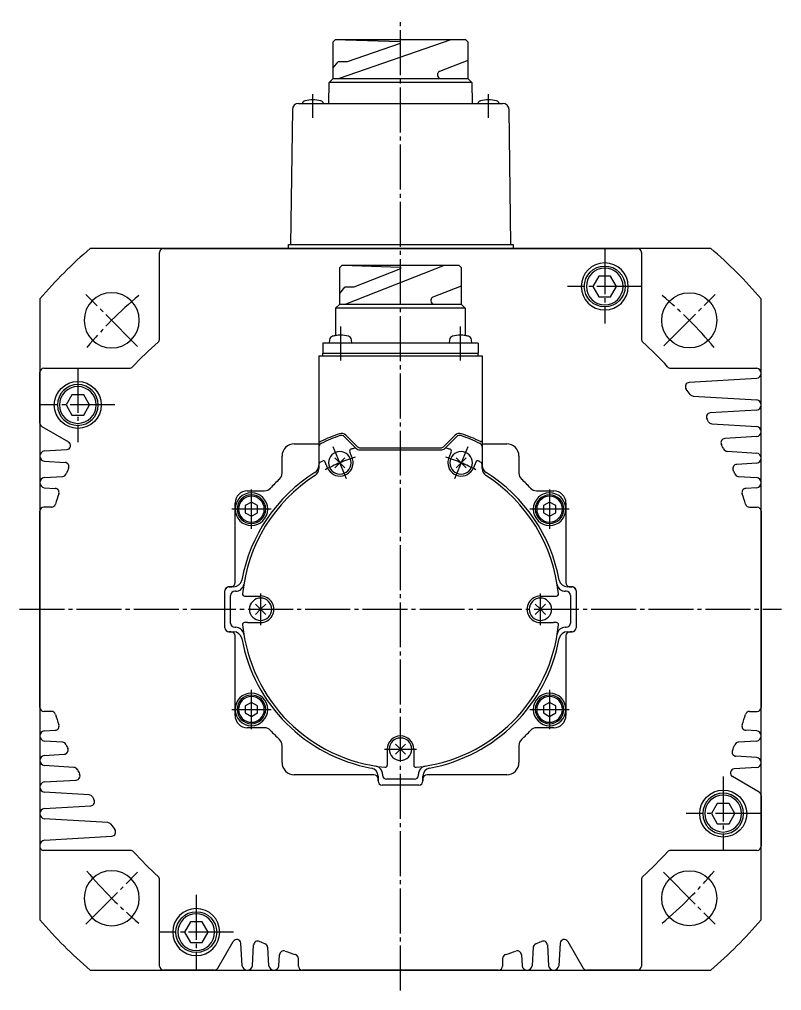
# Model space of a CAD drawing. Extents: x 0 to 920, y 0 to 461.
# Drawn here: x 0 to 186.6, y 223 to 460.7 of the extents above; entities that cross this region are included whole.
import ezdxf

# ---------------------------------------------------------------- set-up
doc = ezdxf.new("R2010")
doc.units = 0
doc.header["$MEASUREMENT"] = 0
doc.linetypes.add('DASH_CENTER', pattern=[14, 11, -1, 1, -1])
doc.layers.get('0').update_dxf_attribs({"linetype": 'CONTINUOUS'})

msp = doc.modelspace()

# ---------------------------------------------------------------- linework, layer by layer
at = {"color": 1, "linetype": 'DASH_CENTER'}
for p, q in [((93.3, 223.05), (93.3, 460.7)), ((71.86, 436.65), (71.86, 442.39)), ((114.86, 436.65), (114.86, 442.39)), ((143.3, 404.45), (143.3, 386.25)), ((152.4, 395.35), (134.2, 395.35)), ((28.95, 380.69), (16.23, 393.42)), ((157.76, 380.81), (170.37, 393.42)), ((78.62, 385.53), (78.62, 377.27)), ((107.98, 377.27), (107.98, 385.53)), ((14.3, 375.45), (14.3, 357.25)), ((23.4, 366.35), (5.2, 366.35)), ((80.08, 348.27), (76.82, 356.12)), ((109.78, 356.12), (106.52, 348.27)), ((56.8, 336.05), (56.8, 345.65)), ((129.8, 345.65), (129.8, 336.05)), ((61.6, 340.85), (52, 340.85)), ((134.6, 340.85), (125, 340.85)), ((59.05, 320.24), (59.05, 312.46)), ((127.55, 312.46), (127.55, 320.24)), ((0, 316.35), (186.6, 316.35)), ((56.8, 287.05), (56.8, 296.65)), ((129.8, 296.65), (129.8, 287.05)), ((52, 291.85), (61.6, 291.85)), ((125, 291.85), (134.6, 291.85)), ((89.41, 282.1), (97.19, 282.1)), ((172.3, 275.45), (172.3, 257.25)), ((181.4, 266.35), (163.2, 266.35)), ((16.23, 239.27), (28.95, 252)), ((157.65, 252), (170.37, 239.27)), ((43.3, 246.45), (43.3, 228.25)), ((52.4, 237.35), (34.2, 237.35)), ((47.85, 237.35), (43.3, 237.35))]:
    msp.add_line(p, q, dxfattribs=at)
at = {"color": 7, "linetype": 'Continuous'}
for p, q in [((76.8, 455.2), (77.3, 455.7)), ((76.8, 446.26), (76.8, 455.2)), ((109.3, 455.7), (77.3, 455.7)), ((109.3, 455.7), (77.31, 455.7)), ((105.63, 455.7), (78.32, 446.26)), ((79.83, 455.7), (93.24, 455.31)), ((93.24, 454.84), (80.24, 450.35)), ((93.24, 455.31), (93.24, 454.84)), ((109.8, 455.2), (109.3, 455.7)), ((109.8, 455.2), (109.8, 446.26)), ((76.8, 448.85), (78.06, 450.35)), ((80.24, 450.35), (78.06, 450.35)), ((109.8, 450.67), (102.84, 447.94)), ((102.36, 447.24), (102.36, 447.01)), ((75.77, 440.15), (75.8, 445.26)), ((75.8, 445.26), (76.8, 446.26)), ((110.8, 445.26), (75.8, 445.26)), ((76.8, 446.26), (103.11, 446.26)), ((103.11, 446.26), (109.8, 446.26)), ((109.8, 446.26), (110.8, 445.26)), ((109.8, 446.26), (110.8, 445.26)), ((110.8, 445.26), (110.83, 440.15)), ((68.34, 440.15), (93.36, 440.15)), ((93.36, 440.15), (118.38, 440.15)), ((66.84, 438.67), (66.36, 405.65)), ((120.35, 405.65), (119.88, 438.67)), ((169.3, 404.65), (17.3, 404.65)), ((35.3, 404.65), (151.3, 404.65)), ((65.86, 404.65), (65.86, 405.65)), ((65.86, 405.65), (76.16, 405.65)), ((65.86, 404.65), (66.36, 404.65)), ((66.5, 404.65), (73.3, 404.65)), ((76.16, 405.65), (110.67, 405.65)), ((110.67, 405.65), (120.86, 405.65)), ((113.3, 404.65), (120.1, 404.65)), ((120.36, 404.65), (120.86, 404.65)), ((120.86, 405.65), (120.86, 404.65)), ((34.3, 382.49), (34.3, 403.65)), ((152.3, 403.65), (152.3, 382.49)), ((78.42, 399.99), (78.92, 400.49)), ((78.42, 391.05), (78.42, 399.99)), ((107.67, 400.49), (78.92, 400.49)), ((93.3, 400.49), (78.92, 400.49)), ((104.01, 400.49), (79.95, 391.05)), ((81.45, 400.49), (93.3, 400.1)), ((93.3, 399.63), (81.86, 395.14)), ((107.67, 400.49), (93.3, 400.49)), ((93.3, 400.1), (93.3, 399.63)), ((93.3, 399.63), (93.3, 400.1)), ((107.67, 400.49), (108.17, 399.99)), ((108.17, 399.99), (108.17, 391.05)), ((141.86, 397.85), (140.41, 395.35)), ((144.74, 397.85), (141.86, 397.85)), ((146.19, 395.35), (144.74, 397.85)), ((78.42, 393.64), (79.68, 395.14)), ((81.86, 395.14), (79.68, 395.14)), ((108.17, 395.46), (101.21, 392.73)), ((140.41, 395.35), (141.86, 392.85)), ((144.74, 392.85), (146.19, 395.35)), ((5, 392.34), (5, 240.35)), ((141.86, 392.85), (144.74, 392.85)), ((181.6, 240.35), (181.6, 392.34)), ((77.42, 390.05), (78.42, 391.05)), ((77.42, 390.05), (77.42, 383.33)), ((93.3, 390.05), (77.42, 390.05)), ((78.42, 391.05), (93.3, 391.05)), ((93.3, 391.05), (108.17, 391.05)), ((109.17, 390.05), (93.3, 390.05)), ((100.74, 392.03), (100.74, 391.8)), ((108.17, 391.05), (109.17, 390.05)), ((109.17, 390.05), (109.17, 383.33)), ((74.25, 381.44), (74.25, 379.05)), ((112.35, 381.44), (74.25, 381.44)), ((75.94, 382.28), (75.87, 381.44)), ((81.37, 381.44), (81.3, 382.28)), ((105.3, 382.28), (105.23, 381.44)), ((110.73, 381.44), (110.66, 382.28)), ((112.35, 381.44), (112.35, 379.05)), ((73.3, 378.35), (73.3, 351.53)), ((73.3, 378.35), (113.3, 378.35)), ((73.3, 378.35), (113.3, 378.35)), ((73.3, 378.35), (113.3, 378.35)), ((74.25, 379.05), (112.35, 379.05)), ((74.3, 378.35), (74.3, 379.05)), ((112.3, 378.35), (112.3, 379.05)), ((113.3, 378.35), (113.3, 351.53)), ((5, 361.92), (5, 374.35)), ((6, 375.35), (26.95, 375.35)), ((159.44, 375.35), (180.52, 375.35)), ((180.52, 372.86), (163.97, 371.85)), ((12.86, 368.85), (11.41, 366.35)), ((15.74, 368.85), (12.86, 368.85)), ((17.19, 366.35), (15.74, 368.85)), ((164.97, 368.54), (180.52, 367.59)), ((11.41, 366.35), (12.86, 363.85)), ((15.74, 363.85), (17.19, 366.35)), ((12.86, 363.85), (15.74, 363.85)), ((180.52, 365.1), (169.13, 364.41)), ((169.53, 361.76), (180.52, 361.08)), ((5.5, 361.06), (12.03, 357.29)), ((79.93, 358.97), (82.76, 356.14)), ((103.84, 356.14), (106.67, 358.97)), ((67.3, 356.85), (73.3, 356.85)), ((79.54, 358.61), (82.36, 355.79)), ((104.24, 355.79), (107.06, 358.61)), ((113.3, 356.85), (119.3, 356.85)), ((180.52, 358.6), (172.68, 358.12)), ((6.08, 355.09), (11.59, 355.42)), ((73.3, 356.03), (73.3, 350.77)), ((81.45, 353.44), (80.87, 354.85)), ((83.42, 355.35), (103.18, 355.35)), ((83.46, 355.85), (103.14, 355.85)), ((105.73, 354.85), (105.15, 353.44)), ((173.24, 355.03), (180.52, 354.59)), ((6.08, 352.61), (11.18, 352.29)), ((64.3, 349.65), (64.3, 353.85)), ((75.45, 350.95), (74.86, 352.36)), ((78.45, 352.19), (77.21, 353.43)), ((78.45, 352.19), (77.21, 350.95)), ((78.45, 352.19), (79.69, 353.43)), ((78.45, 352.19), (79.69, 350.95)), ((106.91, 353.43), (108.15, 352.19)), ((106.91, 350.95), (108.15, 352.19)), ((109.39, 353.43), (108.15, 352.19)), ((109.39, 350.95), (108.15, 352.19)), ((111.74, 352.36), (111.15, 350.95)), ((113.3, 350.77), (113.3, 351.84)), ((122.3, 353.85), (122.3, 349.65)), ((180.52, 352.1), (175.62, 351.8)), ((6.08, 348.59), (10.59, 348.86)), ((176.01, 348.86), (180.52, 348.59)), ((6.08, 346.11), (8.76, 345.94)), ((55.8, 345.35), (59.99, 345.35)), ((126.61, 345.35), (130.8, 345.35)), ((180.52, 346.1), (177.84, 345.94)), ((52.8, 322.85), (52.8, 342.35)), ((56.8, 342.58), (55.3, 341.71)), ((58.3, 341.71), (56.8, 342.58)), ((129.8, 342.58), (128.3, 341.71)), ((131.3, 341.71), (129.8, 342.58)), ((133.8, 342.35), (133.8, 322.85)), ((5, 316.35), (5, 340.35)), ((7.87, 341.35), (6, 341.35)), ((55.3, 341.71), (55.3, 339.98)), ((55.3, 339.98), (56.8, 339.11)), ((56.8, 339.11), (58.3, 339.98)), ((58.3, 339.98), (58.3, 341.71)), ((128.3, 341.71), (128.3, 339.98)), ((128.3, 339.98), (129.8, 339.11)), ((129.8, 339.11), (131.3, 339.98)), ((131.3, 339.98), (131.3, 341.71)), ((178.73, 341.34), (180.6, 341.34)), ((181.6, 340.34), (181.6, 316.35)), ((50.3, 311.85), (50.3, 320.85)), ((50.3, 311.85), (50.3, 320.85)), ((50.3, 311.84), (50.3, 320.84)), ((50.3, 311.84), (50.3, 320.84)), ((51.3, 321.85), (51.8, 321.85)), ((52.48, 321.84), (51.3, 321.84)), ((135.3, 321.84), (134.12, 321.84)), ((134.8, 321.85), (135.3, 321.85)), ((136.3, 320.85), (136.3, 311.85)), ((136.3, 320.85), (136.3, 311.85)), ((136.3, 320.84), (136.3, 311.84)), ((136.3, 320.84), (136.3, 311.84)), ((51.7, 312.95), (51.7, 319.75)), ((52.95, 320.75), (52.7, 320.75)), ((55.13, 319.6), (55.85, 319.6)), ((55.85, 319.6), (59.05, 319.6)), ((127.55, 319.6), (130.75, 319.6)), ((130.75, 319.6), (131.47, 319.6)), ((133.9, 320.75), (133.64, 320.75)), ((134.9, 319.75), (134.9, 312.95)), ((5, 292.35), (5, 316.35)), ((59.05, 316.35), (57.81, 317.58)), ((59.05, 316.35), (57.81, 315.11)), ((59.05, 316.35), (60.29, 317.58)), ((59.05, 316.35), (60.29, 315.11)), ((127.55, 316.35), (126.31, 317.58)), ((127.55, 316.35), (126.31, 315.11)), ((127.55, 316.35), (128.79, 317.58)), ((127.55, 316.35), (128.79, 315.11)), ((181.6, 316.35), (181.6, 292.35)), ((52.7, 311.95), (52.95, 311.95)), ((55.85, 313.1), (55.13, 313.1)), ((55.85, 313.1), (59.05, 313.1)), ((127.55, 313.1), (130.75, 313.1)), ((131.47, 313.1), (130.75, 313.1)), ((133.64, 311.95), (133.9, 311.95)), ((51.8, 310.85), (51.3, 310.85)), ((51.3, 310.84), (52.48, 310.84)), ((52.8, 290.35), (52.8, 309.85)), ((133.8, 309.85), (133.8, 290.35)), ((134.12, 310.84), (135.3, 310.84)), ((135.3, 310.85), (134.8, 310.85)), ((56.8, 293.58), (55.3, 292.71)), ((55.3, 292.71), (55.3, 290.98)), ((58.3, 292.71), (56.8, 293.58)), ((58.3, 290.98), (58.3, 292.71)), ((129.8, 293.58), (128.3, 292.71)), ((128.3, 292.71), (128.3, 290.98)), ((131.3, 292.71), (129.8, 293.58)), ((131.3, 290.98), (131.3, 292.71)), ((7.87, 291.35), (6, 291.35)), ((55.3, 290.98), (56.8, 290.11)), ((56.8, 290.11), (58.3, 290.98)), ((128.3, 290.98), (129.8, 290.11)), ((129.8, 290.11), (131.3, 290.98)), ((178.73, 291.35), (180.6, 291.35)), ((6.08, 286.59), (8.76, 286.75)), ((59.99, 287.35), (55.8, 287.35)), ((130.8, 287.35), (126.61, 287.35)), ((180.52, 286.59), (177.84, 286.75)), ((10.59, 283.83), (6.08, 284.11)), ((64.3, 278.85), (64.3, 283.04)), ((93.3, 282.1), (92.06, 283.33)), ((93.3, 282.1), (94.54, 283.33)), ((122.3, 283.04), (122.3, 278.85)), ((180.52, 284.11), (176.01, 283.83)), ((6.08, 280.59), (10.98, 280.89)), ((90.05, 282.1), (90.05, 278.18)), ((93.3, 282.1), (92.06, 280.86)), ((93.3, 282.1), (94.54, 280.86)), ((96.55, 282.1), (96.55, 278.18)), ((13.36, 277.66), (6.08, 278.11)), ((180.52, 280.09), (175.42, 280.4)), ((86.8, 275.85), (67.3, 275.85)), ((88.9, 276), (88.9, 275.75)), ((97.7, 275.75), (97.7, 276)), ((119.3, 275.85), (99.8, 275.85)), ((180.52, 277.61), (175.01, 277.27)), ((6.08, 274.09), (13.92, 274.57)), ((87.8, 275.53), (87.8, 274.34)), ((87.8, 274.35), (87.8, 274.85)), ((93.3, 273.35), (88.8, 273.35)), ((97.8, 273.34), (88.8, 273.34)), ((96.7, 274.75), (89.9, 274.75)), ((97.8, 273.35), (93.3, 273.35)), ((98.8, 274.34), (98.8, 275.53)), ((98.8, 274.85), (98.8, 274.35)), ((181.1, 271.63), (174.57, 275.4)), ((17.07, 270.94), (6.08, 271.61)), ((170.86, 268.85), (169.41, 266.35)), ((173.74, 268.85), (170.86, 268.85)), ((175.19, 266.35), (173.74, 268.85)), ((181.6, 270.77), (181.6, 258.35)), ((6.08, 267.59), (17.47, 268.29)), ((169.41, 266.35), (170.86, 263.85)), ((173.74, 263.85), (175.19, 266.35)), ((21.63, 264.16), (6.08, 265.11)), ((170.86, 263.85), (173.74, 263.85)), ((6.17, 259.83), (22.63, 260.84)), ((5, 258.59), (5, 258.35)), ((27.16, 257.35), (6, 257.35)), ((180.6, 257.35), (159.44, 257.35)), ((34.3, 229.05), (34.3, 250.21)), ((152.3, 250.21), (152.3, 229.05)), ((41.86, 239.85), (40.41, 237.35)), ((44.74, 239.85), (41.86, 239.85)), ((46.19, 237.35), (44.74, 239.85)), ((40.41, 237.35), (41.86, 234.85)), ((44.74, 234.85), (46.19, 237.35)), ((41.86, 234.85), (44.74, 234.85)), ((48.59, 228.55), (52.36, 235.07)), ((54.56, 229.12), (54.22, 234.64)), ((57.04, 229.12), (57.35, 234.23)), ((61.06, 229.12), (60.78, 233.63)), ((125.82, 233.63), (125.54, 229.12)), ((129.25, 234.23), (129.56, 229.12)), ((132.38, 234.64), (132.04, 229.12)), ((134.24, 235.07), (138.01, 228.55)), ((63.54, 229.12), (63.71, 231.81)), ((68.3, 229.05), (68.3, 230.91)), ((118.3, 230.91), (118.3, 229.05)), ((122.89, 231.81), (123.06, 229.12)), ((17.3, 228.05), (169.3, 228.05)), ((47.72, 228.05), (35.3, 228.05)), ((117.3, 228.05), (69.3, 228.05)), ((151.3, 228.05), (138.88, 228.05))]:
    msp.add_line(p, q, dxfattribs=at)
for centre, major_axis, start_param, end_param in [((103.11, 447.24), (-0.53, 0.53), -0.411514, 0.785398), ((103.11, 447.01), (-0.53, 0.53), 0.785398, 2.356194), ((68.34, 438.65), (1.06, 1.06), 0.785398, 2.341828), ((70.18, 439.79), (-0.707, 0.707), -0.50166, 0.417199), ((71.86, 434.03), (4.95, 4.95), 0.785398, 1.069137), ((71.86, 434.03), (4.95, 4.95), 0.50166, 0.785398), ((73.54, 439.79), (-0.707, 0.707), 4.29519, 5.214048), ((113.18, 439.79), (-0.707, 0.707), -0.50166, 0.417199), ((114.86, 434.03), (4.95, 4.95), 0.785398, 1.069137), ((114.86, 434.03), (4.95, 4.95), 0.50166, 0.785398), ((116.54, 439.79), (-0.707, 0.707), 4.29519, 5.214048), ((118.38, 438.65), (1.06, 1.06), 5.512154, 7.068583), ((93.3, 316.35), (97.46, 63.82), 1.701705, 1.851207), ((35.3, 403.65), (0.707, 0.707), 0.785398, 2.356194), ((151.3, 403.65), (-0.707, 0.707), 3.926991, 5.497787), ((93.3, 316.35), (-116.47, 2.78), 3.876131, 4.025633), ((143.3, 395.35), (5.71, 0.71), -0.123185, 6.16), ((143.3, 395.35), (-4.96, 0.64), 3.269740347424325, 9.55292565460391), ((143.3, 395.35), (-3.98, 2.1), 3.627634, 9.910819), ((22.59, 387.06), (6.59, 1.44), -0.214928, 6.068257), ((101.49, 392.03), (0.53, 0.53), 1.159283, 2.356194), ((164.01, 387.06), (6.51, 1.78), -0.2664556592000464, 6.01672964797954), ((101.49, 391.8), (-0.53, 0.53), 0.785398, 2.356194), ((76.94, 382.2), (0.707, 0.707), 1.069137, 2.268928), ((78.62, 376.44), (-4.95, 4.95), -0.613829, -0.50166), ((78.62, 376.44), (-4.95, 4.95), -0.785398, -0.613829), ((78.62, 376.44), (-4.95, 4.95), -1.069137, -0.785398), ((80.3, 382.2), (0.707, 0.707), 5.585054, 6.784845), ((106.3, 382.2), (0.707, 0.707), 1.069137, 2.268928), ((107.98, 376.44), (4.95, 4.95), 0.785398, 1.069137), ((107.98, 376.44), (4.95, 4.95), 0.613829, 0.785398), ((107.98, 376.44), (-4.95, 4.95), -1.069137, -0.956967), ((109.66, 382.2), (-0.707, 0.707), 4.014257, 5.214048), ((92.15, 315.32), (70.86, 52.69), 1.650765, 1.749877), ((33.3, 382.49), (-0.707, 0.707), 3.092956, 3.926991), ((153.3, 382.49), (0.707, 0.707), 2.356194, 3.19023), ((93.3, 316.35), (66.78, 57.77), 0.023514, 0.120788), ((26.95, 376.35), (-0.707, 0.707), 2.356194, 3.174614), ((159.44, 376.35), (-0.707, 0.707), 1.522159, 2.356194), ((6, 374.35), (0.707, 0.707), 0.785398, 2.356194), ((180.35, 374.11), (-0.886, 0.886), 2.498654, 5.355328), ((14.3, 366.35), (5.73, 0.49), -0.0853857521746042, 6.197799555004982), ((14.3, 366.35), (4.6, 1.95), -0.400666, 5.882519), ((14.3, 366.35), (4.49, 0.34), -0.075599, 6.207586), ((164.03, 370.85), (-0.707, 0.707), -0.724312, 1.441953), ((93.3, 316.35), (-62.44, 62.44), 4.565028, 4.583545), ((165.03, 369.53), (0.707, 0.707), 2.994231, 3.865904), ((180.35, 366.34), (-0.886, 0.886), 2.498654, 5.355328), ((169.19, 363.41), (0.707, 0.707), 0.846485, 2.911283), ((6, 361.92), (-0.707, 0.707), 0.785398, 1.832596), ((93.3, 316.35), (-46.24, 75.22), 4.707686, 4.716286), ((169.59, 362.75), (0.707, 0.707), 2.902683, 3.865904), ((93.3, 316.34), (-32.17, 32.17), -0.451143, -0.34076), ((78.87, 357.91), (-1.06, 1.06), 4.712389, 5.832042), ((78.83, 357.9), (-0.707, 0.707), -1.570796, -0.450378), ((107.73, 357.91), (1.06, 1.06), 0.451143, 1.570796), ((107.77, 357.9), (0.707, 0.707), 0.450378, 1.570796), ((93.3, 316.34), (32.17, 32.17), 0.34076, 0.451143), ((180.35, 359.84), (-0.886, 0.886), 2.498654, 5.355328), ((11.53, 356.42), (-0.707, 0.707), 2.417281, 4.974188), ((67.3, 353.85), (2.12, 2.12), 0.785398, 2.356194), ((73.6, 357.69), (0.212, 0.212), 2.356194, 4.371629), ((74.3, 356.03), (0.707, 0.707), 1.231906, 2.356194), ((93.3, 316.35), (43.3, 12.26), 1.629959, 1.741446), ((93.3, 316.35), (18.43, 41.05), -0.024505, 0.086982), ((112.3, 356.03), (0.707, 0.707), 5.497787, 6.622076), ((113, 357.69), (-0.212, 0.212), 1.911557, 3.926991), ((119.3, 353.85), (-2.12, 2.12), 3.926991, 5.497787), ((172.75, 357.12), (0.707, 0.707), 0.846485, 2.830418), ((93.3, 316.35), (-39.81, 78.81), 4.705115, 4.718855), ((6.25, 353.85), (-0.886, 0.886), -0.642939, 2.213735), ((78.45, 352.19), (-1.94, 1.94), 3.926991, 10.210176), ((81.33, 355.04), (0.354, 0.354), 1.085418, 2.748894), ((93.3, 316.35), (-11.54, 39.34), -0.006791, 0.014817), ((82.17, 355.29), (0.354, 0.354), 0.10944, 1.063809), ((83.42, 356.85), (-1.06, 1.06), 1.570796, 2.356194), ((83.46, 356.85), (-0.707, 0.707), 1.570796, 2.356194), ((103.14, 356.85), (0.707, 0.707), 3.926991, 4.712389), ((103.18, 356.85), (1.06, 1.06), 3.926991, 4.602949), ((104.43, 355.29), (0.354, 0.354), 0.506987, 1.461357), ((93.3, 316.35), (28.99, 28.99), 0.483918, 0.506987), ((108.15, 352.19), (-1.94, 1.94), 3.926991, 10.210176), ((105.27, 355.04), (-0.354, 0.354), 3.534292, 5.197768), ((173.3, 356.03), (-0.707, 0.707), 1.245881, 2.295108), ((180.35, 353.34), (-0.886, 0.886), 2.498654, 5.355328), ((11.12, 351.29), (0.707, 0.707), 5.095676, 7.007497), ((73.8, 351.84), (0.354, 0.354), 1.287759, 2.356194), ((93.3, 316.35), (28.99, 28.99), 1.270868, 1.287759), ((74.4, 352.17), (0.354, 0.354), 5.890486, 7.554054), ((78.45, 352.19), (-2.98, 1.3), 0.803644, 3.552538), ((78.45, 352.19), (2.3, 2.3), 5.497787, 5.890486), ((108.15, 352.19), (-2.3, 2.3), 0.392699, 0.785398), ((108.15, 352.19), (2.98, 1.3), 2.730634, 5.479527), ((112.2, 352.17), (-0.354, 0.354), -1.270868, 0.392699), ((93.3, 316.35), (19.46, 36.09), -0.007716, 0.010691), ((112.8, 351.84), (0.354, 0.354), 5.497787, 6.566223), ((175.68, 350.81), (0.707, 0.707), 0.846485, 2.752365), ((10.53, 349.86), (0.707, 0.707), 3.988077, 5.113058), ((93.3, 316.35), (34.09, 81.45), 1.56504, 1.582422), ((93.3, 316.34), (39.45, 2), 2.078973, 2.909305), ((62.3, 349.65), (1.41, 1.41), 4.676553, 5.497787), ((71.3, 351.53), (1.41, 1.41), 4.485733, 5.497787), ((71.3, 350.77), (-1.41, 1.41), 2.924917, 3.926991), ((115.3, 351.53), (1.41, 1.41), 2.356194, 3.368248), ((115.3, 350.77), (1.41, 1.41), 2.356194, 3.358269), ((93.3, 316.34), (-39.5, 0.44), 3.334461, 4.164793), ((124.3, 349.65), (-1.41, 1.41), 0.785398, 1.606632), ((93.3, 316.35), (-33.86, 81.55), 4.70356, 4.715019), ((176.07, 349.86), (-0.707, 0.707), 1.170109, 2.295108), ((6.25, 347.35), (-0.886, 0.886), -0.642939, 2.213735), ((93.3, 316.35), (-38.83, 1.2), -0.971134, -0.067), ((93.3, 316.35), (30.76, 30.76), 1.534961, 1.606632), ((93.3, 316.35), (38.73, 3), 0.020668, 0.924803), ((93.3, 316.35), (-30.76, 30.76), 4.676553, 4.748225), ((180.35, 347.34), (-0.886, 0.886), 2.498654, 5.355328), ((8.7, 344.94), (-0.707, 0.707), 3.601017, 5.436701), ((93.3, 316.35), (27.44, 83.93), 1.560859, 1.5914), ((55.8, 342.35), (-2.12, 2.12), -0.785398, 0.785398), ((56.8, 340.85), (-3.67, 1.59), 3.550485, 9.83367), ((59.99, 347.35), (-1.41, 1.41), 2.356194, 3.177428), ((126.61, 347.35), (1.41, 1.41), 3.105757, 3.926991), ((129.8, 340.85), (-3.67, 1.59), 3.550485, 9.83367), ((130.8, 342.35), (-2.12, 2.12), 3.926991, 5.497787), ((177.9, 344.94), (0.707, 0.707), 0.846485, 2.682151), ((93.3, 316.35), (-62.44, 62.44), 4.222406, 4.252948), ((56.8, 340.85), (-3.44, 0.67), 3.33417, 9.617355), ((56.8, 340.85), (-2.23, 2.23), 3.926991, 10.210176), ((129.8, 340.85), (-2.47, 2.47), 3.926991, 10.210176), ((129.8, 340.85), (2.94, 1.12), -0.364602, 5.918583), ((6, 340.35), (0.707, 0.707), 0.785398, 2.356194), ((7.87, 342.35), (0.707, 0.707), 3.926991, 5.202355), ((178.73, 342.34), (-0.707, 0.707), 1.080814, 2.356194), ((180.6, 340.34), (-0.707, 0.707), 3.926991, 5.497787), ((52.48, 323.84), (1.41, 1.41), 3.926991, 5.316066), ((134.12, 323.84), (-1.41, 1.41), 0.96712, 2.356194), ((51.3, 320.85), (-0.707, 0.707), -0.785415, 0.785398), ((51.3, 320.84), (0.707, 0.707), 0.785398, 2.356194), ((51.3, 320.84), (0.707, 0.707), 0.785398, 2.356194), ((51.8, 322.85), (0.707, 0.707), 3.926974, 5.497787), ((52.95, 322.75), (1.41, 1.41), 3.926991, 5.340468), ((133.64, 322.75), (1.41, 1.41), 2.513513, 3.926991), ((134.8, 322.85), (0.707, 0.707), 2.356194, 3.927008), ((135.3, 320.85), (0.707, 0.707), 5.497787, 7.0686), ((135.3, 320.84), (-0.707, 0.707), 3.926991, 5.497787), ((135.3, 320.84), (-0.707, 0.707), 3.926991, 5.497787), ((52.7, 319.75), (0.707, 0.707), 0.785398, 2.356194), ((55.13, 320.1), (0.354, 0.354), 2.258254, 3.926991), ((59.05, 316.35), (1.94, 1.94), 5.497787, 11.780972), ((59.05, 316.35), (-2.3, 2.3), 2.356194, 5.497787), ((127.55, 316.35), (2.3, 2.3), 0.785398, 3.926991), ((127.55, 316.35), (1.94, 1.94), 5.497787, 11.780972), ((131.47, 320.1), (0.354, 0.354), 3.926991, 5.595727), ((133.9, 319.75), (-0.707, 0.707), 3.926991, 5.497787), ((51.3, 311.85), (0.707, 0.707), 2.356194, 3.926974), ((51.3, 311.84), (-0.707, 0.707), 0.785398, 2.356194), ((51.3, 311.84), (-0.707, 0.707), 0.785398, 2.356194), ((52.7, 312.95), (-0.707, 0.707), 0.785398, 2.356194), ((52.95, 309.95), (-1.41, 1.41), 4.08431, 5.497787), ((55.13, 312.6), (-0.354, 0.354), -0.785398, 0.883338), ((93.3, 316.35), (-38.85, 0.2), 0.103002, 1.477888), ((93.3, 316.35), (38.85, 0.33), -1.481291, -0.106345), ((131.47, 312.6), (0.354, 0.354), 5.399847, 7.068583), ((133.64, 309.95), (-1.41, 1.41), -0.785398, 0.628079), ((133.9, 312.95), (0.707, 0.707), 3.926991, 5.497787), ((135.3, 311.85), (-0.707, 0.707), 2.356211, 3.926991), ((135.3, 311.84), (0.707, 0.707), 3.926991, 5.497787), ((135.3, 311.84), (0.707, 0.707), 3.926991, 5.497787), ((51.8, 309.85), (0.707, 0.707), 5.497787, 7.068567), ((52.48, 308.84), (-1.41, 1.41), 4.108712, 5.497787), ((93.3, 316.34), (-39.5, 0.18), 0.186176, 1.393501), ((93.3, 316.34), (39.48, 1.23), -1.421032, -0.212948), ((134.12, 308.84), (-1.41, 1.41), -0.785398, 0.603677), ((134.8, 309.85), (-0.707, 0.707), -0.785381, 0.785398), ((56.8, 291.85), (3.87, 1), -0.251833, 6.031352), ((56.8, 291.85), (-3.44, 0.67), 3.33417, 9.617355), ((56.8, 291.85), (-2.23, 2.23), 3.926991, 10.210176), ((129.8, 291.85), (3.87, 1), -0.251833, 6.031352), ((129.8, 291.85), (-2.47, 2.47), 3.926991, 10.210176), ((129.8, 291.85), (-2.23, 2.23), 3.926991, 10.210176), ((6, 292.35), (-0.707, 0.707), 0.785398, 2.356194), ((180.6, 292.35), (0.707, 0.707), 3.926991, 5.497787), ((7.87, 290.35), (-0.707, 0.707), 4.222406, 5.497787), ((93.3, 316.35), (-62.44, 62.44), 1.080814, 1.111355), ((55.8, 290.35), (2.12, 2.12), 2.356194, 3.926991), ((130.8, 290.35), (-2.12, 2.12), 2.356194, 3.926991), ((93.3, 316.35), (62.44, 62.44), 5.171814, 5.202355), ((178.73, 290.35), (0.707, 0.707), 0.785398, 2.060762), ((8.7, 287.75), (-0.707, 0.707), 2.417281, 4.252948), ((177.9, 287.75), (-0.707, 0.707), 0.459425, 2.295108), ((6.25, 285.35), (0.886, 0.886), 0.927857, 3.784532), ((59.99, 285.35), (-1.41, 1.41), 4.676553, 5.497787), ((93.3, 316.35), (30.76, 30.76), 3.105757, 3.177428), ((93.3, 282.1), (-2.3, 2.3), 3.926991, 7.068583), ((93.3, 316.35), (-30.76, 30.76), 3.105757, 3.177428), ((126.61, 285.35), (1.41, 1.41), 0.785398, 1.606632), ((180.35, 285.35), (-0.886, 0.886), 2.498654, 5.355328), ((10.53, 282.83), (-0.707, 0.707), 4.311702, 5.436701), ((93.3, 316.35), (-33.7, 81.61), 1.563864, 1.575323), ((62.3, 283.04), (-1.41, 1.41), 3.926991, 4.748225), ((93.3, 282.1), (1.94, 1.94), 5.497787, 11.780972), ((124.3, 283.04), (1.41, 1.41), 1.534961, 2.356194), ((93.3, 316.35), (-62.44, 62.44), 3.52488, 3.542262), ((176.07, 282.83), (-0.707, 0.707), -0.724312, 0.400669), ((6.25, 279.35), (0.886, 0.886), 0.927857, 3.784532), ((10.92, 281.89), (0.707, 0.707), 3.988077, 5.893957), ((175.48, 281.4), (0.707, 0.707), 1.954083, 3.865904), ((67.3, 278.85), (2.12, 2.12), 2.356194, 3.926991), ((89.55, 278.18), (0.354, 0.354), 3.829021, 5.497787), ((97.05, 278.18), (0.354, 0.354), 2.356194, 4.024901), ((119.3, 278.85), (-2.12, 2.12), 2.356194, 3.926991), ((180.35, 278.85), (-0.886, 0.886), 2.498654, 5.355328), ((13.3, 276.66), (0.707, 0.707), 5.95827, 7.007497), ((13.85, 275.57), (-0.707, 0.707), 2.417281, 4.401215), ((93.3, 316.35), (-62.44, 62.44), 1.245881, 1.259622), ((85.8, 275.53), (1.41, 1.41), 5.497787, 6.886834), ((86.8, 274.85), (-0.707, 0.707), 3.926991, 5.497787), ((86.9, 276), (1.41, 1.41), 5.497787, 6.911236), ((89.9, 275.75), (-0.707, 0.707), 0.785398, 2.356194), ((96.7, 275.75), (0.707, 0.707), 3.926991, 5.497787), ((99.7, 276), (-1.41, 1.41), -0.628051, 0.785398), ((100.8, 275.53), (1.41, 1.41), 0.980971, 2.356194), ((99.8, 274.85), (0.707, 0.707), 0.785398, 2.356194), ((175.07, 276.27), (0.707, 0.707), 0.846485, 3.403392), ((6.25, 272.85), (-0.886, 0.886), -0.642939, 2.213735), ((88.8, 274.35), (-0.707, 0.707), 0.785398, 2.356194), ((88.8, 274.35), (-0.707, 0.707), 0.785398, 2.356194), ((88.8, 274.34), (-0.707, 0.707), 0.785398, 2.356194), ((97.8, 274.35), (0.707, 0.707), 3.926991, 5.497787), ((97.8, 274.35), (0.707, 0.707), 3.926991, 5.497787), ((97.8, 274.34), (0.707, 0.707), 3.926991, 5.497787), ((17.01, 269.94), (0.707, 0.707), 6.044276, 7.007497), ((172.3, 266.35), (5.64, 1.13), -0.1969226458729343, 6.086262661306651), ((172.3, 266.35), (4.6, 1.95), -0.400666, 5.882519), ((180.6, 270.77), (-0.707, 0.707), 3.926991, 4.974188), ((17.41, 269.28), (0.707, 0.707), 3.988077, 6.052876), ((93.3, 316.35), (-62.44, 62.44), 1.331887, 1.340487), ((172.3, 266.35), (4.49, 0.34), -0.075599, 6.207586), ((6.25, 266.35), (0.886, 0.886), 0.927857, 3.784532), ((21.57, 263.16), (0.707, 0.707), 6.135824, 7.007497), ((93.3, 316.35), (70.43, 53.25), 3.132244, 3.150762), ((22.57, 261.84), (0.707, 0.707), 3.988077, 6.154342), ((6.25, 258.59), (0.884, 0.884), 0.846485, 2.356194), ((6, 258.35), (0.707, 0.707), 2.356194, 3.926991), ((27.16, 256.35), (0.707, 0.707), 6.234548, 7.068583), ((93.3, 316.35), (68.34, 55.91), 3.192639, 3.289914), ((93.3, 316.35), (-62.44, 62.44), 3.092956, 3.19023), ((159.44, 256.35), (-0.707, 0.707), -0.785398, 0.048637), ((180.6, 258.35), (0.707, 0.707), 3.926991, 5.497787), ((22.59, 245.64), (6.59, 1.44), -0.214928, 6.068257), ((164.01, 245.64), (6.51, 1.78), -0.2664556592000464, 6.01672964797954), ((33.3, 250.21), (-0.707, 0.707), 3.926991, 4.761026), ((153.3, 250.21), (-0.707, 0.707), -0.048637, 0.785398), ((43.3, 237.35), (5.71, 0.71), -0.123185, 6.16), ((93.3, 316.35), (-104.75, 50.99), 1.163691, 1.313193), ((43.3, 237.35), (-4.96, 0.64), 3.269740347424325, 9.55292565460391), ((43.3, 237.35), (-3.98, 2.1), 3.627634, 9.910819), ((93.3, 316.35), (108.48, 42.47), -1.233283, -1.083779), ((53.22, 234.57), (0.707, 0.707), 5.558874, 8.115781), ((133.38, 234.57), (-0.707, 0.707), 4.45059, 7.007497), ((58.35, 234.17), (0.707, 0.707), 0.383287, 2.295108), ((93.3, 316.35), (-81.56, 33.83), 1.56191, 1.579292), ((59.78, 233.57), (0.707, 0.707), 5.558874, 6.683855), ((126.81, 233.57), (-0.707, 0.707), -0.400669, 0.724312), ((93.3, 316.35), (-34.02, 81.48), 3.130757, 3.148139), ((128.25, 234.17), (0.707, 0.707), 5.558874, 7.470694), ((64.7, 231.75), (0.707, 0.707), 0.459425, 2.295108), ((93.3, 316.35), (-84.77, 24.71), 1.528504, 1.559045), ((67.3, 230.91), (0.707, 0.707), 5.497787, 6.773151), ((119.3, 230.91), (-0.707, 0.707), -0.489966, 0.785398), ((93.3, 316.35), (-27.22, 84), 3.123651, 3.154192), ((121.9, 231.75), (0.707, 0.707), 5.558874, 7.394557), ((35.3, 229.05), (-0.707, 0.707), 0.785398, 2.356194), ((47.72, 229.05), (0.707, 0.707), 3.926991, 4.974188), ((55.8, 229.3), (-0.886, 0.886), 0.927857, 3.784532), ((62.3, 229.3), (-0.886, 0.886), 0.927857, 3.784532), ((69.3, 229.05), (-0.707, 0.707), 0.785398, 2.356194), ((117.3, 229.05), (0.707, 0.707), 3.926991, 5.497787), ((124.3, 229.3), (-0.886, 0.886), 0.927857, 3.784532), ((130.8, 229.3), (-0.886, 0.886), 0.927857, 3.784532), ((138.88, 229.05), (-0.707, 0.707), 1.308997, 2.356194), ((151.3, 229.05), (0.707, 0.707), 3.926991, 5.497787)]:
    msp.add_ellipse(centre, major_axis=major_axis, ratio=1, start_param=start_param, end_param=end_param, dxfattribs=at)
at = {"color": 1, "linetype": 'DASH_CENTER'}
for major_axis, start_param, end_param in [((-99.98, 2.23), -0.853091, -0.673031), ((-87.98, 47.53), 4.332296, 4.512357), ((-27.44, 27.44), -0.495955, -0.289402), ((27.44, 27.44), 0.289402, 0.495955), ((84.53, 53.43), 3.273235, 3.453296), ((96.52, 26.16), -1.140127, -0.960067)]:
    msp.add_ellipse((93.3, 316.35), major_axis=major_axis, ratio=1, start_param=start_param, end_param=end_param, dxfattribs=at)

doc.saveas('drawing.dxf')
